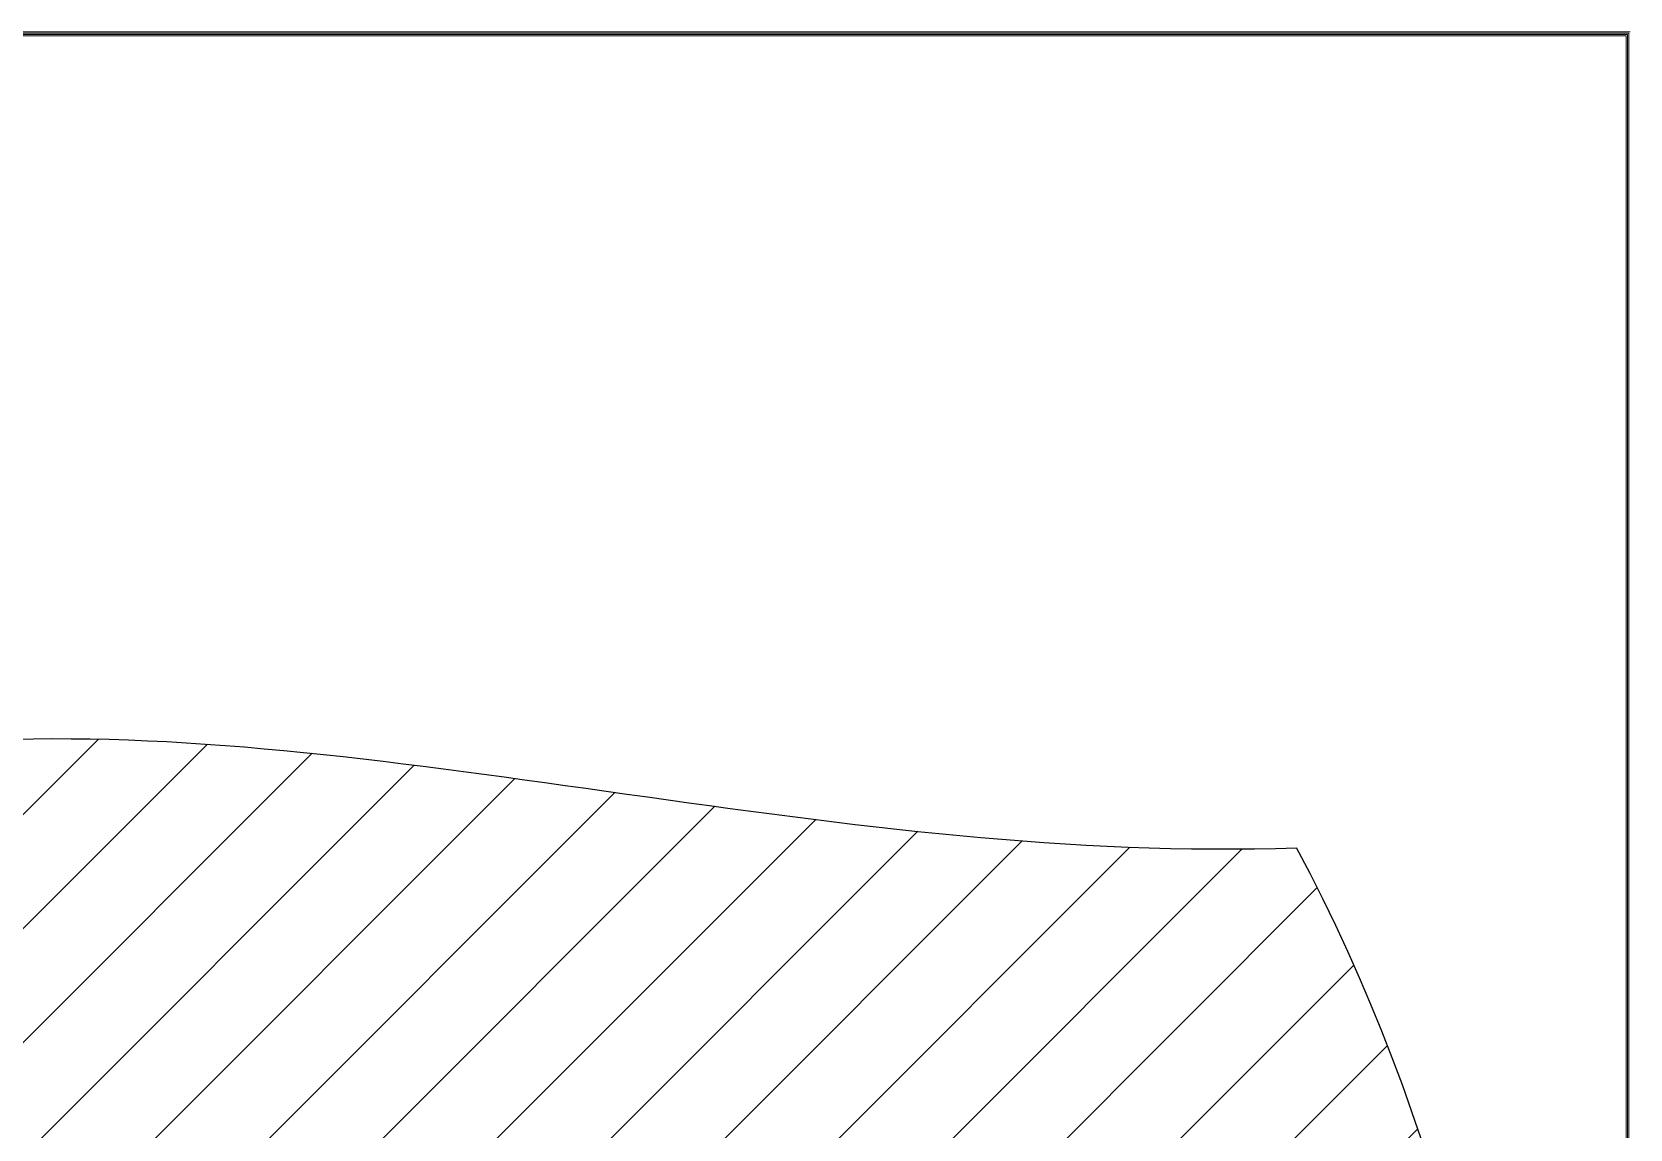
# Model space of a CAD drawing. Header units: millimetres. Extents: x 116 to 5831, y 100 to 4110.
# Drawn here: x 4571 to 5831, y 3239 to 4103 of the extents above; entities that cross this region are included whole.
import ezdxf

# ---------------------------------------------------------------- set-up
doc = ezdxf.new("R2010")
doc.units = ezdxf.units.MM
doc.header["$MEASUREMENT"] = 0
doc.layers.get('0').update_dxf_attribs({"lineweight": 18})
doc.layers.add('图层0000', color=7, linetype='Continuous', lineweight=25)

# ---------------------------------------------------------------- blocks, each defined once
blk = doc.blocks.new('ViewBlk17')
at = {"layer": '图层0000', "linetype": 'Continuous', "lineweight": -3}
h = blk.add_hatch(dxfattribs=at)
h.set_pattern_fill('ANSI31', color=256, scale=63.5, style=0, pattern_type=2)
h.set_pattern_definition([(45, (0, 0), (-44.9013, 44.9013), [])])
edge = h.paths.add_edge_path(flags=16)
edge.add_arc((4270.1, 2769.7), 1470, 331.9791, 388.0209)
edge.add_spline(control_points=[(5567.8, 3460.3), (4860.4, 3434.7), (4133.1, 3900.3), (3795.9, 2896.8)], knot_values=[0, 0, 0, 0, 1, 1, 1, 1], degree=3, periodic=0)
edge.add_line((3795.9, 2896.8), (3896.6, 2869.8))
edge.add_arc((4270.1, 2769.7), 386.7, 195, 525)
edge.add_line((3896.6, 2669.6), (3795.9, 2642.6))
edge.add_spline(control_points=[(3795.9, 2642.6), (4133.1, 1639), (4860.4, 2104.7), (5567.8, 2079.1)], knot_values=[0, 0, 0, 0, 1, 1, 1, 1], degree=3, periodic=0)
at = {"layer": '图层0000', "color": 7}
blk.add_arc((4270.1, 2769.7), 1470, 331.9791, 28.0209, dxfattribs=at)
blk = doc.blocks.new('DrawingBlockBlk13')
at = {"layer": '图层0000', "color": 7, "linetype": 'Continuous', "lineweight": 18}
for p, q in [((5830.5, 4103), (117, 4103)), ((5829.5, 4102), (118, 4102)), ((5828.5, 4101), (119, 4101))]:
    blk.add_line(p, q, dxfattribs=at)
blk = doc.blocks.new('DrawingBorderBlk13')
at = {"layer": '图层0000', "color": 7, "linetype": 'Continuous', "lineweight": 18}
for p, q in [((5829.5, 4102), (116, 4102)), ((5828.5, 4101), (117, 4101)), ((5827.5, 4100), (118, 4100)), ((5827.5, 4100), (5827.5, 102)), ((5828.5, 4101), (5828.5, 101)), ((5829.5, 4102), (5829.5, 100))]:
    blk.add_line(p, q, dxfattribs=at)

msp = doc.modelspace()

# ---------------------------------------------------------------- linework, layer by layer
at = {"layer": '图层0000', "color": 7}
msp.add_open_spline([(3795.885, 2896.76), (4133.051, 3900.342), (4860.444, 3434.663), (5567.796, 3460.287)], degree=3, dxfattribs=at)

# ---------------------------------------------------------------- block references
for name in ['DrawingBorderBlk13', 'DrawingBlockBlk13', 'ViewBlk17']:
    msp.add_blockref(name, (0, 0))

doc.saveas('drawing.dxf')
